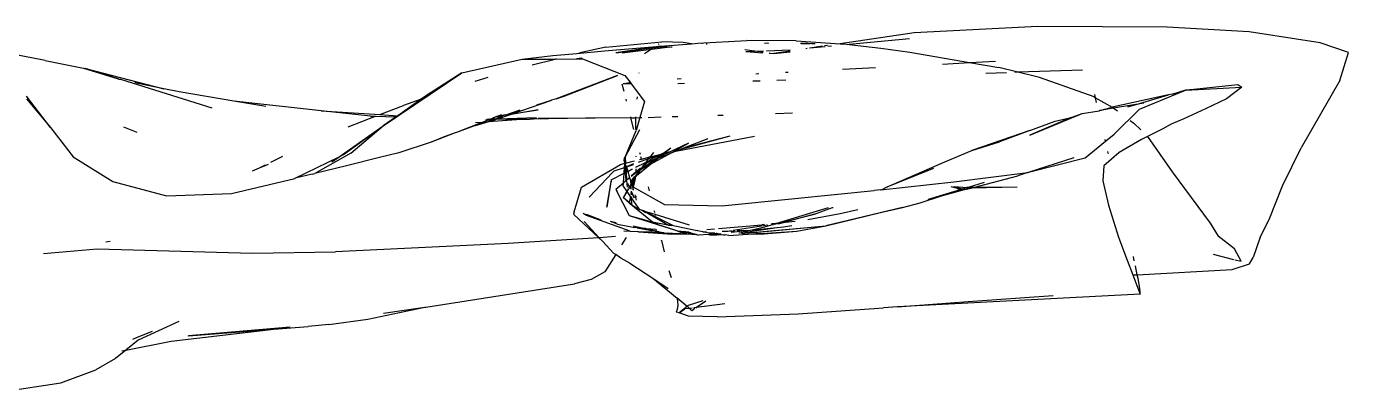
# Model space of a CAD drawing. Header units: millimetres. Extents: x -41292 to 298682, y -22072 to 33155.
# Drawn here: x 35651.6 to 35867.5, y -13116 to -13056.3 of the extents above; entities that cross this region are included whole.
import ezdxf

# ---------------------------------------------------------------- set-up
doc = ezdxf.new("R2010")
doc.units = ezdxf.units.MM

# ---------------------------------------------------------------- blocks, each defined once
blk = doc.blocks.new('rmfnasesx')
for p, q in [((63280.04, 2456.11), (63259.83, 2455.08)), ((63301.13, 2456), (63280.04, 2456.11)), ((63314.57, 2455.22), (63301.13, 2456)), ((63209.45, 2452.7), (63218.62, 2453.57)), ((63222.09, 2453.46), (63218.62, 2453.57)), ((63223.44, 2453.29), (63222.09, 2453.46)), ((63223.44, 2453.29), (63224.51, 2453.38)), ((63224.51, 2453.38), (63232.48, 2453.8)), ((63240.58, 2453.74), (63232.48, 2453.8)), ((63240.58, 2453.74), (63247.73, 2453.29)), ((63259.83, 2455.08), (63247.73, 2453.29)), ((63259.06, 2454.1), (63249.21, 2453.15)), ((63326.17, 2453.4), (63314.57, 2455.22)), ((63330.79, 2451.85), (63326.17, 2453.4)), ((63117.88, 2450.52), (63112.56, 2451.56)), ((63195.79, 2450.76), (63200.79, 2451.34)), ((63200.79, 2451.34), (63204.74, 2451.7)), ((63204.74, 2451.7), (63209.23, 2452.1)), ((63204.74, 2451.7), (63205.19, 2451.81)), ((63209.45, 2452.7), (63205.19, 2451.81)), ((63209.23, 2452.1), (63215.11, 2452.63)), ((63217.41, 2452.74), (63211.08, 2451.82)), ((63211.23, 2451.79), (63217.41, 2452.74)), ((63212.13, 2451.79), (63216.92, 2452.4)), ((63215.35, 2452.35), (63212.13, 2451.79)), ((63215.11, 2452.63), (63218.39, 2452.89)), ((63217.13, 2452.55), (63215.35, 2452.35)), ((63216.92, 2452.4), (63215.79, 2451.63)), ((63216.92, 2452.4), (63219.91, 2452.79)), ((63217.13, 2452.55), (63216.92, 2452.4)), ((63219.5, 2452.82), (63217.13, 2452.55)), ((63217.41, 2452.74), (63217.13, 2452.55)), ((63218.39, 2452.89), (63217.41, 2452.74)), ((63218.1, 2453.22), (63218.01, 2453.16)), ((63218.39, 2452.89), (63223.44, 2453.29)), ((63219.74, 2452.72), (63220.15, 2452.77)), ((63220.15, 2452.77), (63220.3, 2452.76)), ((63225.18, 2453.32), (63225.09, 2453.32)), ((63225.86, 2453.24), (63226.04, 2453.25)), ((63233.8, 2452.06), (63232.15, 2452.26)), ((63232.33, 2452), (63233.8, 2452.06)), ((63232.33, 2452), (63235.11, 2451.81)), ((63233.8, 2452.06), (63235.21, 2452.12)), ((63235.14, 2451.9), (63233.8, 2452.06)), ((63235.4, 2453.33), (63235.37, 2453.33)), ((63235.9, 2453.35), (63235.4, 2453.33)), ((63235.72, 2452.14), (63239.59, 2452.28)), ((63236.07, 2453.32), (63235.9, 2453.35)), ((63236.21, 2451.74), (63236.16, 2451.78)), ((63236.21, 2451.74), (63236.91, 2451.69)), ((63239.57, 2452.09), (63236.91, 2451.69)), ((63236.91, 2451.69), (63239.57, 2451.98)), ((63241.24, 2453.37), (63242.48, 2453.35)), ((63242.82, 2453.28), (63241.39, 2453.29)), ((63242.35, 2452.5), (63242.11, 2452.47)), ((63242.77, 2452.54), (63242.74, 2452.55)), ((63242.77, 2453.35), (63243.26, 2453.34)), ((63244.86, 2452.87), (63242.77, 2452.54)), ((63245.3, 2452.78), (63242.77, 2452.54)), ((63243.67, 2453.28), (63243.14, 2453.28)), ((63245.65, 2452.98), (63245.19, 2452.92)), ((63246.35, 2452.88), (63245.72, 2452.82)), ((63247.73, 2453.29), (63248.4, 2453.25)), ((63248.4, 2453.25), (63249.21, 2453.15)), ((63249.21, 2453.15), (63248.9, 2453.12)), ((63249.21, 2453.15), (63254.39, 2452.54)), ((63254.39, 2452.54), (63259.14, 2451.89)), ((63259.14, 2451.89), (63268.87, 2450.2)), ((63329.35, 2447.29), (63330.79, 2451.85)), ((63117.88, 2450.52), (63124.12, 2449.28)), ((63124.12, 2449.28), (63124.45, 2449.24)), ((63124.12, 2449.28), (63129.79, 2447.52)), ((63129.79, 2447.52), (63124.45, 2449.24)), ((63124.45, 2449.24), (63137.29, 2445.9)), ((63185.93, 2448.52), (63195.79, 2450.76)), ((63195.79, 2450.76), (63201.16, 2450.78)), ((63197.45, 2449.83), (63201.16, 2450.78)), ((63201.16, 2450.78), (63201.46, 2450.86)), ((63201.16, 2450.78), (63204.69, 2450.79)), ((63204.69, 2450.79), (63205.63, 2450.8)), ((63204.71, 2450.79), (63204.69, 2450.79)), ((63205.47, 2450.92), (63204.71, 2450.79)), ((63205.47, 2450.92), (63205.59, 2450.93)), ((63205.63, 2450.8), (63212.58, 2448.1)), ((63248.13, 2449.12), (63253.52, 2449.39)), ((63264.48, 2449.96), (63268.87, 2450.2)), ((63268.87, 2450.2), (63273.13, 2450.44)), ((63268.87, 2450.2), (63273.64, 2449.38)), ((63276.78, 2448.61), (63273.64, 2449.38)), ((63129.97, 2447.46), (63129.79, 2447.52)), ((63130.22, 2447.43), (63129.97, 2447.46)), ((63145.16, 2442.74), (63130.22, 2447.43)), ((63133.06, 2446.8), (63132.6, 2446.93)), ((63173.09, 2439.85), (63185.93, 2448.52)), ((63185.93, 2448.52), (63180.15, 2444.81)), ((63190.19, 2447.77), (63188.05, 2447.1)), ((63211.36, 2448.07), (63201.33, 2444.3)), ((63202.63, 2444.71), (63211.36, 2448.07)), ((63212.48, 2446.8), (63213.34, 2446.97)), ((63212.58, 2448.1), (63213.42, 2446.98)), ((63213.34, 2446.97), (63213.42, 2446.98)), ((63213.42, 2446.98), (63213.62, 2446.71)), ((63214.86, 2448.5), (63214.86, 2448.48)), ((63221.11, 2447.54), (63221.78, 2447.59)), ((63234.69, 2447.18), (63233.48, 2447.14)), ((63233.96, 2448.38), (63234.46, 2448.41)), ((63238.88, 2447.33), (63237.38, 2447.28)), ((63238.82, 2448.64), (63239.24, 2448.66)), ((63274.9, 2448.55), (63271.53, 2448.43)), ((63276.78, 2448.61), (63276.26, 2448.6)), ((63287.35, 2448.97), (63276.78, 2448.61)), ((63280.31, 2447.75), (63276.78, 2448.61)), ((63289.21, 2444.59), (63280.31, 2447.75)), ((63329.35, 2447.29), (63323.03, 2436.26)), ((63137.29, 2445.9), (63133.06, 2446.8)), ((63139.78, 2445.44), (63137.29, 2445.9)), ((63148.69, 2443.9), (63139.78, 2445.44)), ((63180.15, 2444.81), (63179.32, 2444.22)), ((63212.45, 2445.47), (63212.15, 2446.65)), ((63213.62, 2446.71), (63212.32, 2446.73)), ((63213.62, 2446.71), (63215.79, 2443.83)), ((63222.31, 2446.76), (63221.2, 2446.73)), ((63289.44, 2444.46), (63289.32, 2445)), ((63301.35, 2444.92), (63292.16, 2442.89)), ((63296.1, 2443.37), (63301.35, 2444.92)), ((63296.65, 2442.6), (63304.16, 2445.67)), ((63302, 2445.06), (63301.35, 2444.92)), ((63302, 2445.06), (63304.23, 2445.76)), ((63304.16, 2445.67), (63313.38, 2446.21)), ((63304.16, 2445.67), (63305.51, 2445.83)), ((63304.23, 2445.76), (63305.51, 2445.83)), ((63305.51, 2445.83), (63312.69, 2446.64)), ((63313.38, 2446.21), (63310.84, 2444.29)), ((63312.69, 2446.64), (63313.38, 2446.21)), ((63114.82, 2444.27), (63118.77, 2439.59)), ((63118.77, 2439.59), (63114.83, 2444.73)), ((63153.92, 2443), (63148.69, 2443.9)), ((63162.95, 2442.33), (63148.69, 2443.9)), ((63172.55, 2441.71), (63176.41, 2443.21)), ((63179.32, 2444.22), (63175.46, 2441.52)), ((63179.32, 2444.22), (63176.41, 2443.21)), ((63194.19, 2441.83), (63200.48, 2443.98)), ((63198.17, 2443.3), (63200.61, 2444.07)), ((63200.61, 2444.07), (63200.48, 2443.98)), ((63201.33, 2444.3), (63200.61, 2444.07)), ((63201.33, 2444.3), (63202.63, 2444.71)), ((63212.85, 2443.91), (63212.78, 2444.2)), ((63214.57, 2444.59), (63214.54, 2444.2)), ((63215.79, 2443.83), (63215.02, 2441.21)), ((63289.21, 2444.59), (63289.44, 2444.46)), ((63289.62, 2443.68), (63289.44, 2444.46)), ((63289.44, 2444.46), (63292.16, 2442.89)), ((63290.17, 2442.37), (63291.99, 2442.85)), ((63292.41, 2442.74), (63290.17, 2442.37)), ((63292.16, 2442.89), (63291.99, 2442.85)), ((63292.16, 2442.89), (63292.41, 2442.74)), ((63296.02, 2443.36), (63292.41, 2442.74)), ((63292.41, 2442.74), (63292.67, 2442.59)), ((63292.5, 2438.51), (63296.65, 2442.6)), ((63292.67, 2442.59), (63293.04, 2442.31)), ((63294.73, 2442.97), (63296.02, 2443.36)), ((63296.02, 2443.36), (63296.1, 2443.37)), ((63297.33, 2443.58), (63296.1, 2443.37)), ((63307.4, 2442.65), (63303.89, 2441.03)), ((63310.84, 2444.29), (63307.4, 2442.65)), ((63171.02, 2441.44), (63162.95, 2442.33)), ((63162.95, 2442.33), (63172.55, 2441.71)), ((63167.35, 2439.68), (63171.82, 2441.42)), ((63171.02, 2441.44), (63171.82, 2441.42)), ((63171.82, 2441.42), (63175.2, 2441.33)), ((63172.55, 2441.71), (63175.46, 2441.52)), ((63175.2, 2441.33), (63173.09, 2439.85)), ((63175.2, 2441.33), (63175.46, 2441.52)), ((63189.19, 2440.43), (63185.08, 2438.79)), ((63190.28, 2440.5), (63188.11, 2439.87)), ((63189.92, 2440.48), (63188.11, 2439.87)), ((63189.19, 2440.43), (63188.19, 2440.36)), ((63189.26, 2440.43), (63189.19, 2440.43)), ((63190.34, 2440.87), (63189.26, 2440.43)), ((63189.74, 2440.47), (63189.26, 2440.43)), ((63189.83, 2440.87), (63190.34, 2440.87)), ((63189.92, 2440.48), (63191.31, 2440.94)), ((63190.28, 2440.5), (63189.92, 2440.48)), ((63190.02, 2440.93), (63190.14, 2440.96)), ((63190.14, 2440.96), (63190.25, 2440.97)), ((63190.47, 2440.92), (63190.25, 2440.97)), ((63196.42, 2440.94), (63190.28, 2440.5)), ((63190.49, 2440.56), (63190.28, 2440.5)), ((63190.34, 2440.87), (63190.38, 2440.87)), ((63190.47, 2440.92), (63190.38, 2440.87)), ((63190.38, 2440.87), (63190.89, 2440.87)), ((63190.47, 2440.92), (63190.5, 2440.92)), ((63190.49, 2440.56), (63191.49, 2440.91)), ((63190.5, 2440.92), (63190.56, 2440.96)), ((63190.56, 2440.96), (63190.59, 2440.96)), ((63190.59, 2440.96), (63190.66, 2440.98)), ((63190.63, 2440.98), (63190.59, 2440.96)), ((63190.66, 2440.98), (63190.63, 2440.98)), ((63191.49, 2441.31), (63190.66, 2440.98)), ((63191.25, 2441), (63190.66, 2440.98)), ((63190.89, 2440.87), (63190.66, 2440.98)), ((63191.09, 2440.95), (63190.89, 2440.87)), ((63191.07, 2441.25), (63191.49, 2441.31)), ((63191.53, 2441.01), (63191.31, 2440.94)), ((63191.49, 2440.91), (63191.31, 2440.94)), ((63191.96, 2441.49), (63191.49, 2441.31)), ((63191.49, 2441.31), (63192.18, 2441.4)), ((63191.56, 2440.93), (63191.49, 2440.91)), ((63192.56, 2441.47), (63191.53, 2441.01)), ((63191.53, 2441.01), (63191.74, 2440.99)), ((63191.56, 2440.93), (63191.74, 2440.99)), ((63193.12, 2440.89), (63191.56, 2440.93)), ((63191.72, 2441.46), (63191.96, 2441.49)), ((63191.74, 2440.99), (63191.83, 2441.02)), ((63191.83, 2441.02), (63193.71, 2441.67)), ((63191.83, 2441.02), (63198.14, 2441.25)), ((63191.83, 2441.02), (63196.42, 2440.94)), ((63192.41, 2441.67), (63191.96, 2441.49)), ((63191.96, 2441.49), (63192.93, 2441.64)), ((63192.18, 2441.4), (63192.93, 2441.64)), ((63192.56, 2441.47), (63192.18, 2441.4)), ((63192.93, 2441.64), (63192.56, 2441.47)), ((63192.93, 2441.64), (63193.12, 2441.67)), ((63193.12, 2441.67), (63195.47, 2442.5)), ((63193.12, 2440.89), (63196.42, 2440.94)), ((63193.71, 2441.67), (63193.27, 2441.59)), ((63198.43, 2442.48), (63193.71, 2441.67)), ((63193.71, 2441.67), (63194.19, 2441.83)), ((63193.83, 2441.78), (63194.19, 2441.83)), ((63194.19, 2441.83), (63198.43, 2442.48)), ((63196.42, 2440.94), (63196.5, 2440.94)), ((63196.5, 2440.94), (63196.96, 2440.98)), ((63196.96, 2440.98), (63197, 2440.98)), ((63197, 2440.98), (63197.07, 2440.98)), ((63197.07, 2440.98), (63198.39, 2441.08)), ((63203.22, 2441.05), (63197.07, 2440.98)), ((63206.12, 2441.13), (63198.39, 2441.08)), ((63206.12, 2441.13), (63203.22, 2441.05)), ((63206.99, 2441.11), (63206.12, 2441.13)), ((63207.7, 2441.14), (63206.99, 2441.11)), ((63213.55, 2441.17), (63207.7, 2441.14)), ((63213.55, 2441.17), (63213.52, 2441.32)), ((63214.04, 2439.29), (63213.55, 2441.17)), ((63213.61, 2441.17), (63213.55, 2441.17)), ((63213.61, 2441.17), (63214.32, 2441.19)), ((63214.32, 2441.34), (63214.32, 2441.3)), ((63214.32, 2441.3), (63214.32, 2441.19)), ((63214.32, 2441.19), (63215.02, 2441.21)), ((63214.32, 2441.19), (63214.33, 2439.28)), ((63215.02, 2441.21), (63214.41, 2439.12)), ((63215.02, 2441.21), (63215.35, 2441.22)), ((63216.37, 2441.25), (63218.49, 2441.32)), ((63220.3, 2441.37), (63221.23, 2441.4)), ((63227.77, 2441.59), (63228.61, 2441.62)), ((63237.17, 2441.88), (63239.98, 2441.97)), ((63278.7, 2438.33), (63287.28, 2441.88)), ((63285.45, 2441.2), (63278.7, 2438.33)), ((63278.71, 2439.09), (63282.86, 2440.62)), ((63282.86, 2440.62), (63285.45, 2441.2)), ((63285.45, 2441.2), (63287.28, 2441.88)), ((63287.28, 2441.88), (63290.04, 2442.33)), ((63290.17, 2442.37), (63290.04, 2442.33)), ((63295.1, 2440.76), (63295.72, 2440.3)), ((63303.89, 2441.03), (63301.82, 2440.16)), ((63118.77, 2439.59), (63122.44, 2434.82)), ((63132.91, 2438.78), (63130.72, 2439.64)), ((63165.88, 2434.82), (63173.09, 2439.85)), ((63166.62, 2435.18), (63173.09, 2439.85)), ((63167.81, 2435.4), (63173.09, 2439.85)), ((63184.87, 2438.71), (63180.93, 2437.17)), ((63184.87, 2438.71), (63183.06, 2438.06)), ((63185.08, 2438.79), (63184.87, 2438.71)), ((63187.85, 2439.79), (63185.08, 2438.79)), ((63188.11, 2439.87), (63187.85, 2439.79)), ((63212.62, 2434.73), (63215.02, 2439.25)), ((63212.62, 2434.73), (63214.41, 2439.12)), ((63278.71, 2439.09), (63269.25, 2435.83)), ((63278.71, 2439.09), (63273.78, 2437.25)), ((63291.08, 2437.36), (63292.5, 2438.51)), ((63296.86, 2439.23), (63295.72, 2440.3)), ((63300.43, 2439.39), (63297.96, 2438.13)), ((63301.82, 2440.16), (63300.43, 2439.39)), ((63180.93, 2437.17), (63175.67, 2435.46)), ((63183.06, 2438.06), (63180.93, 2437.17)), ((63218.79, 2435.33), (63220.09, 2436.26)), ((63218.98, 2435.38), (63220.09, 2436.26)), ((63219.75, 2435.25), (63222.98, 2437.04)), ((63222.98, 2437.04), (63219.97, 2435.63)), ((63220.92, 2435.71), (63233.77, 2438.19)), ((63222.44, 2436.19), (63221.51, 2435.94)), ((63221.92, 2436.1), (63221.51, 2435.94)), ((63222.17, 2436.2), (63221.92, 2436.1)), ((63222.44, 2436.19), (63221.92, 2436.1)), ((63229.73, 2438.17), (63222.17, 2436.2)), ((63226.11, 2437.74), (63222.17, 2436.2)), ((63222.55, 2436.21), (63222.44, 2436.19)), ((63229.73, 2438.17), (63222.55, 2436.21)), ((63269.25, 2435.83), (63273.78, 2437.25)), ((63287.75, 2434.64), (63291.08, 2437.36)), ((63291.08, 2437.36), (63291.02, 2437.64)), ((63291.12, 2437.19), (63291.08, 2437.36)), ((63296.98, 2437.63), (63293.3, 2435.49)), ((63297.96, 2438.13), (63296.98, 2437.63)), ((63297.96, 2438.13), (63301.95, 2432.35)), ((63320.01, 2430.08), (63323.03, 2436.26)), ((63122.44, 2434.82), (63128.92, 2430.77)), ((63156.63, 2434.85), (63154.67, 2433.86)), ((63158.72, 2431.31), (63165.88, 2434.82)), ((63167.81, 2435.4), (63161.95, 2432.09)), ((63164.71, 2434), (63165.88, 2434.82)), ((63165.88, 2434.82), (63166.62, 2435.18)), ((63172.5, 2434.71), (63167.1, 2433.31)), ((63175.67, 2435.46), (63172.5, 2434.71)), ((63212.44, 2434.35), (63212.45, 2434.4)), ((63212.44, 2434.35), (63212.47, 2434.24)), ((63212.45, 2434.43), (63212.51, 2434.54)), ((63212.45, 2434.4), (63212.45, 2434.43)), ((63212.55, 2433.74), (63212.47, 2434.24)), ((63212.47, 2434.24), (63212.57, 2434.04)), ((63212.51, 2434.54), (63212.53, 2434.58)), ((63212.53, 2434.58), (63212.62, 2434.73)), ((63212.55, 2433.74), (63212.57, 2433.94)), ((63212.57, 2434.04), (63212.62, 2434.73)), ((63212.57, 2433.94), (63212.57, 2434.04)), ((63212.57, 2433.94), (63212.68, 2433.77)), ((63212.62, 2434.73), (63212.68, 2433.77)), ((63212.68, 2433.77), (63214.15, 2434.15)), ((63214.34, 2434.91), (63214.34, 2434.81)), ((63216.38, 2434.48), (63214.75, 2433.9)), ((63214.98, 2434.36), (63215.28, 2434.44)), ((63215.1, 2435.16), (63215.02, 2435.47)), ((63215.28, 2434.44), (63215.19, 2434.79)), ((63215.28, 2434.44), (63216.63, 2434.78)), ((63215.63, 2433.06), (63217.38, 2434.33)), ((63216.03, 2433.96), (63215.98, 2433.9)), ((63216.38, 2434.48), (63216.03, 2433.96)), ((63216.03, 2433.96), (63216.6, 2434.21)), ((63216.26, 2433.89), (63217.73, 2434.58)), ((63217.38, 2434.33), (63216.26, 2433.89)), ((63216.6, 2434.21), (63216.26, 2433.89)), ((63216.45, 2434.5), (63216.38, 2434.48)), ((63218.67, 2435.29), (63216.45, 2434.5)), ((63216.63, 2434.78), (63216.45, 2434.5)), ((63217.26, 2434.57), (63216.6, 2434.21)), ((63216.68, 2434.79), (63216.63, 2434.78)), ((63217.24, 2435.52), (63216.68, 2434.79)), ((63216.68, 2434.79), (63218.67, 2435.29)), ((63216.76, 2433.6), (63219.75, 2435.25)), ((63216.76, 2433.6), (63217.93, 2434.54)), ((63217.57, 2434.73), (63217.26, 2434.57)), ((63217.38, 2434.33), (63217.73, 2434.58)), ((63217.93, 2434.54), (63217.38, 2434.33)), ((63218.08, 2435.01), (63217.57, 2434.73)), ((63218.22, 2434.93), (63217.57, 2434.73)), ((63217.73, 2434.58), (63218.22, 2434.93)), ((63217.73, 2434.58), (63218.32, 2434.86)), ((63219.75, 2435.25), (63217.93, 2434.54)), ((63217.93, 2434.54), (63218.32, 2434.86)), ((63218.19, 2435.04), (63218.08, 2435.01)), ((63218.23, 2435.06), (63218.19, 2435.04)), ((63218.25, 2434.95), (63218.22, 2434.93)), ((63218.67, 2435.29), (63218.23, 2435.06)), ((63218.5, 2435.13), (63218.23, 2435.06)), ((63218.25, 2434.95), (63218.5, 2435.13)), ((63218.25, 2434.95), (63218.55, 2435.03)), ((63218.32, 2434.86), (63219.07, 2435.21)), ((63218.32, 2434.86), (63218.55, 2435.03)), ((63218.57, 2435.18), (63218.5, 2435.13)), ((63218.55, 2435.03), (63218.58, 2435.06)), ((63218.57, 2435.18), (63218.67, 2435.29)), ((63218.75, 2435.19), (63218.57, 2435.18)), ((63218.58, 2435.06), (63219.07, 2435.21)), ((63218.58, 2435.06), (63218.75, 2435.19)), ((63218.75, 2435.31), (63218.67, 2435.29)), ((63219.46, 2435.39), (63218.75, 2435.19)), ((63218.79, 2435.33), (63218.75, 2435.31)), ((63218.85, 2435.27), (63218.75, 2435.19)), ((63218.96, 2435.36), (63218.79, 2435.33)), ((63219.61, 2435.53), (63218.85, 2435.27)), ((63218.85, 2435.27), (63218.96, 2435.36)), ((63218.98, 2435.38), (63218.96, 2435.36)), ((63219.61, 2435.53), (63218.98, 2435.38)), ((63219.07, 2435.21), (63219.46, 2435.39)), ((63219.46, 2435.39), (63219.97, 2435.63)), ((63219.72, 2435.57), (63219.61, 2435.53)), ((63219.97, 2435.63), (63219.72, 2435.57)), ((63220.92, 2435.71), (63219.75, 2435.25)), ((63221.51, 2435.94), (63220.92, 2435.71)), ((63255.22, 2429.77), (63264.86, 2433.99)), ((63264.86, 2433.99), (63269.25, 2435.83)), ((63278.5, 2432.28), (63285.98, 2434.71)), ((63278.5, 2432.28), (63287.75, 2434.64)), ((63293.3, 2435.49), (63290.83, 2433.32)), ((63291.52, 2435.46), (63291.47, 2435.67)), ((63291.56, 2435.29), (63291.52, 2435.46)), ((63152.82, 2432.93), (63151.67, 2432.45)), ((63154.29, 2433.55), (63152.82, 2432.93)), ((63153.8, 2433.43), (63152.82, 2432.93)), ((63161.47, 2431.97), (63158.72, 2431.31)), ((63161.47, 2431.97), (63161.95, 2432.09)), ((63167.1, 2433.31), (63161.95, 2432.09)), ((63205.48, 2429.82), (63211.86, 2433.57)), ((63206.74, 2428.19), (63210.54, 2432.25)), ((63210.34, 2431.04), (63212.45, 2432.12)), ((63210.59, 2432.27), (63210.54, 2432.25)), ((63210.81, 2432.5), (63210.59, 2432.27)), ((63210.81, 2432.5), (63212.51, 2433.06)), ((63211.86, 2433.57), (63212.55, 2433.74)), ((63212.35, 2430.57), (63212.45, 2432.12)), ((63212.45, 2432.12), (63212.51, 2433.06)), ((63212.45, 2432.12), (63212.68, 2432.24)), ((63212.51, 2433.06), (63212.54, 2433.56)), ((63212.51, 2433.06), (63212.59, 2433.08)), ((63212.54, 2433.56), (63212.55, 2433.74)), ((63212.59, 2433.08), (63212.54, 2433.56)), ((63212.55, 2433.74), (63212.68, 2433.77)), ((63212.59, 2433.08), (63212.72, 2433.13)), ((63212.68, 2432.24), (63212.59, 2433.08)), ((63212.69, 2433.55), (63212.68, 2433.77)), ((63212.68, 2432.24), (63212.77, 2432.29)), ((63212.81, 2430.97), (63212.68, 2432.24)), ((63212.72, 2433.13), (63212.69, 2433.55)), ((63212.82, 2433.16), (63212.69, 2433.55)), ((63212.72, 2433.13), (63212.82, 2433.16)), ((63212.72, 2433.13), (63212.77, 2432.29)), ((63212.77, 2432.29), (63213.05, 2432.43)), ((63212.77, 2432.29), (63212.86, 2431)), ((63212.82, 2433.16), (63212.85, 2433.17)), ((63212.82, 2433.16), (63213.05, 2432.43)), ((63213.99, 2433.63), (63212.85, 2433.17)), ((63212.85, 2433.17), (63213.96, 2433.53)), ((63213.05, 2432.43), (63213.74, 2432.79)), ((63213.74, 2432.76), (63213.05, 2432.43)), ((63213.05, 2432.43), (63213.34, 2431.42)), ((63214.35, 2432.19), (63213.61, 2431.57)), ((63214.35, 2432.28), (63213.67, 2431.7)), ((63214.27, 2431.35), (63214.58, 2431.87)), ((63214.36, 2433.1), (63214.35, 2433.07)), ((63215.11, 2432.94), (63214.35, 2432.28)), ((63214.35, 2432.83), (63214.35, 2432.28)), ((63214.79, 2432.54), (63214.35, 2432.19)), ((63214.35, 2432.28), (63214.35, 2432.19)), ((63214.36, 2433.1), (63215.85, 2433.83)), ((63214.36, 2431.69), (63214.58, 2431.87)), ((63214.38, 2431.79), (63214.36, 2431.69)), ((63215.06, 2432.67), (63214.38, 2431.79)), ((63214.58, 2431.87), (63214.67, 2431.94)), ((63214.67, 2431.94), (63216.76, 2433.6)), ((63215.15, 2432.72), (63214.67, 2431.94)), ((63214.67, 2431.94), (63215.06, 2432.67)), ((63215.06, 2432.67), (63215.15, 2432.72)), ((63215.15, 2432.72), (63215.16, 2432.74)), ((63215.16, 2432.74), (63215.63, 2433.06)), ((63215.16, 2432.74), (63215.65, 2432.99)), ((63215.17, 2432.86), (63215.16, 2432.74)), ((63215.3, 2432.97), (63215.17, 2432.86)), ((63216.26, 2433.89), (63215.3, 2432.97)), ((63215.47, 2433.24), (63215.3, 2432.97)), ((63215.52, 2433.28), (63215.47, 2433.24)), ((63215.98, 2433.9), (63215.52, 2433.28)), ((63216.26, 2433.89), (63215.52, 2433.28)), ((63215.65, 2432.99), (63215.63, 2433.06)), ((63215.65, 2432.99), (63216.76, 2433.6)), ((63215.66, 2432.96), (63215.65, 2432.99)), ((63215.85, 2433.83), (63215.9, 2433.89)), ((63263.01, 2432.87), (63255.22, 2429.77)), ((63266.32, 2430.69), (63278.41, 2432.25)), ((63278.41, 2432.25), (63276.76, 2431.71)), ((63278.41, 2432.25), (63278.5, 2432.28)), ((63290.83, 2433.32), (63290.67, 2430.9)), ((63301.95, 2432.35), (63308.17, 2423.94)), ((63128.92, 2430.77), (63137.7, 2428.44)), ((63148.32, 2428.82), (63158.65, 2431.28)), ((63158.72, 2431.31), (63158.65, 2431.28)), ((63204.28, 2425.79), (63205.48, 2429.82)), ((63210.34, 2431.04), (63209.6, 2426.56)), ((63209.6, 2426.56), (63210.36, 2430.73)), ((63210.34, 2431.04), (63210.36, 2430.73)), ((63212.34, 2430.52), (63211.07, 2429.47)), ((63212.31, 2430.02), (63212.34, 2430.52)), ((63212.31, 2430.02), (63212.91, 2429.15)), ((63212.35, 2430.57), (63212.34, 2430.52)), ((63212.82, 2430.92), (63212.35, 2430.57)), ((63212.86, 2431), (63212.81, 2430.97)), ((63212.82, 2430.92), (63212.81, 2430.97)), ((63212.82, 2430.92), (63212.93, 2429.84)), ((63213.34, 2431.42), (63212.86, 2431)), ((63213.31, 2431.32), (63212.86, 2431)), ((63213.31, 2429.86), (63213.05, 2430.44)), ((63213.22, 2429.7), (63213.31, 2429.86)), ((63213.27, 2429.68), (63213.34, 2429.79)), ((63213.31, 2429.86), (63213.58, 2430.34)), ((63213.34, 2429.79), (63213.31, 2429.86)), ((63213.34, 2431.42), (63213.56, 2430.79)), ((63213.58, 2430.16), (63213.34, 2429.79)), ((63213.43, 2429.61), (63213.34, 2429.79)), ((63213.34, 2429.79), (63213.4, 2429.62)), ((63213.58, 2430.82), (63213.56, 2430.79)), ((63213.58, 2430.34), (63213.56, 2430.79)), ((63213.56, 2430.79), (63213.67, 2430.51)), ((63213.58, 2430.82), (63214.17, 2431.54)), ((63213.58, 2430.16), (63213.58, 2430.34)), ((63213.61, 2429.52), (63213.58, 2430.16)), ((63213.65, 2430.47), (63213.67, 2430.51)), ((63213.65, 2430.47), (63213.71, 2430.4)), ((63213.67, 2430.51), (63214.12, 2431.32)), ((63213.68, 2430.36), (63213.71, 2430.4)), ((63213.68, 2430.36), (63213.69, 2430.33)), ((63213.71, 2430.4), (63213.69, 2430.33)), ((63213.69, 2430.33), (63213.82, 2429.9)), ((63213.69, 2430.33), (63213.84, 2429.99)), ((63213.71, 2430.4), (63214.03, 2430.88)), ((63213.86, 2429.92), (63213.82, 2429.9)), ((63213.82, 2429.9), (63213.86, 2429.72)), ((63214.03, 2430.88), (63213.84, 2429.99)), ((63213.84, 2429.99), (63213.86, 2429.92)), ((63213.86, 2429.92), (63213.91, 2429.89)), ((63213.91, 2429.89), (63213.86, 2429.72)), ((63213.86, 2429.72), (63213.95, 2429.42)), ((63214.07, 2430.52), (63213.91, 2429.89)), ((63213.91, 2429.89), (63213.99, 2429.84)), ((63213.95, 2429.42), (63213.99, 2429.84)), ((63213.99, 2429.84), (63214.07, 2430.52)), ((63213.99, 2429.84), (63219.06, 2427)), ((63214.03, 2430.88), (63214.05, 2430.97)), ((63214.12, 2431.32), (63214.05, 2430.97)), ((63214.05, 2430.97), (63214.12, 2431.03)), ((63214.25, 2431.24), (63214.07, 2430.52)), ((63214.07, 2430.52), (63214.12, 2431.03)), ((63214.12, 2431.32), (63214.15, 2431.38)), ((63214.13, 2431.1), (63214.12, 2431.32)), ((63214.12, 2431.03), (63214.13, 2431.1)), ((63214.13, 2431.1), (63214.25, 2431.24)), ((63214.15, 2431.38), (63214.3, 2431.64)), ((63214.15, 2431.38), (63214.17, 2431.54)), ((63214.3, 2431.64), (63214.17, 2431.54)), ((63214.27, 2431.35), (63214.25, 2431.24)), ((63214.3, 2431.64), (63214.27, 2431.35)), ((63214.3, 2431.64), (63214.36, 2431.69)), ((63216.6, 2429.25), (63216.44, 2429.89)), ((63254.36, 2429.4), (63266.32, 2430.69)), ((63254.7, 2429.54), (63255.22, 2429.77)), ((63267.33, 2429.51), (63265.88, 2429.88)), ((63266.24, 2429.93), (63267.65, 2429.57)), ((63266.44, 2429.96), (63268.42, 2429.78)), ((63268.39, 2429.68), (63267.99, 2429.62)), ((63268.11, 2429.45), (63269.15, 2429.7)), ((63268.54, 2429.78), (63268.39, 2429.68)), ((63269.15, 2429.7), (63268.39, 2429.68)), ((63268.54, 2429.78), (63268.42, 2429.78)), ((63268.64, 2429.78), (63268.54, 2429.78)), ((63271.24, 2430.6), (63268.64, 2429.78)), ((63269.52, 2429.79), (63268.64, 2429.78)), ((63276.64, 2429.86), (63269.15, 2429.7)), ((63269.15, 2429.7), (63269.52, 2429.79)), ((63269.52, 2429.79), (63276.76, 2431.71)), ((63276.64, 2429.86), (63269.52, 2429.79)), ((63290.67, 2430.9), (63291.56, 2426.88)), ((63317.82, 2424.55), (63320.01, 2430.08)), ((63137.7, 2428.44), (63148.32, 2428.82)), ((63211.07, 2429.47), (63211.25, 2429.17)), ((63213.31, 2425.16), (63211.25, 2429.17)), ((63212.33, 2428.11), (63212.91, 2429.15)), ((63212.33, 2428.11), (63212.94, 2429.11)), ((63213.25, 2427.27), (63212.33, 2428.11)), ((63213.26, 2427.34), (63212.33, 2428.11)), ((63212.91, 2429.15), (63212.94, 2429.11)), ((63213.51, 2428.3), (63212.94, 2429.11)), ((63212.99, 2429.28), (63213.17, 2429.6)), ((63213.02, 2429.25), (63213.2, 2429.56)), ((63213.51, 2428.3), (63213.26, 2427.34)), ((63213.51, 2428.3), (63213.66, 2428.08)), ((63213.62, 2429.02), (63213.55, 2428.68)), ((63213.63, 2428.8), (63213.59, 2428.63)), ((63213.6, 2429.17), (63213.62, 2429.11)), ((63213.62, 2429.11), (63213.62, 2429.14)), ((63213.62, 2429.11), (63213.62, 2429.02)), ((63213.62, 2429.02), (63214.03, 2428.17)), ((63213.63, 2428.8), (63213.62, 2429.02)), ((63213.64, 2428.58), (63213.63, 2428.8)), ((63214.13, 2428.05), (63213.65, 2429.11)), ((63213.7, 2427.02), (63213.66, 2428.08)), ((63214.79, 2426.45), (63213.66, 2428.08)), ((63213.95, 2429.42), (63213.97, 2429.36)), ((63214.19, 2428.57), (63214.43, 2427.73)), ((63214.36, 2428.4), (63214.36, 2428.23)), ((63228.39, 2426.81), (63240.31, 2428.01)), ((63240.31, 2428.01), (63253.29, 2429.29)), ((63254.36, 2429.4), (63253.29, 2429.29)), ((63254.33, 2429.4), (63254.36, 2429.4)), ((63254.36, 2429.4), (63254.7, 2429.54)), ((63260.8, 2427.31), (63264.32, 2428.42)), ((63267.5, 2429.47), (63262.14, 2427.85)), ((63262.14, 2427.85), (63264.32, 2428.42)), ((63264.32, 2428.42), (63267.5, 2429.47)), ((63264.32, 2428.42), (63268.06, 2429.45)), ((63267.33, 2429.51), (63266.96, 2429.46)), ((63267.65, 2429.57), (63267.33, 2429.51)), ((63267.5, 2429.47), (63267.33, 2429.51)), ((63267.58, 2429.45), (63267.5, 2429.47)), ((63267.74, 2429.54), (63267.58, 2429.45)), ((63267.65, 2429.57), (63267.74, 2429.54)), ((63267.74, 2429.54), (63267.8, 2429.52)), ((63267.99, 2429.62), (63267.8, 2429.52)), ((63267.8, 2429.52), (63268.06, 2429.45)), ((63268.11, 2429.45), (63268.06, 2429.45)), ((63204.28, 2425.79), (63204.19, 2425.42)), ((63204.19, 2425.42), (63208.31, 2421.58)), ((63206.32, 2425.19), (63205.78, 2425.56)), ((63208.68, 2424.46), (63206.31, 2425.36)), ((63213.26, 2427.34), (63213.25, 2427.27)), ((63213.25, 2427.27), (63217.09, 2424.19)), ((63213.25, 2427.27), (63213.56, 2427.1)), ((63213.56, 2427.1), (63213.26, 2427.34)), ((63213.56, 2427.1), (63213.7, 2427.02)), ((63213.7, 2426.98), (63213.7, 2427.02)), ((63213.7, 2426.98), (63214.84, 2426.25)), ((63214.79, 2426.45), (63214.8, 2426.39)), ((63214.8, 2426.39), (63214.84, 2426.37)), ((63214.88, 2426.32), (63214.82, 2426.35)), ((63214.84, 2426.37), (63214.88, 2426.32)), ((63214.88, 2426.32), (63214.84, 2426.25)), ((63214.95, 2426.22), (63214.84, 2426.25)), ((63214.88, 2426.32), (63214.95, 2426.22)), ((63214.95, 2426.22), (63214.99, 2426.17)), ((63215.29, 2426.09), (63214.99, 2426.17)), ((63215.35, 2426.05), (63215.29, 2426.09)), ((63215.43, 2426.04), (63215.35, 2426.05)), ((63215.43, 2426.04), (63215.47, 2426.02)), ((63215.47, 2426.02), (63215.95, 2425.72)), ((63215.71, 2425.98), (63215.47, 2426.02)), ((63215.85, 2425.89), (63215.71, 2425.98)), ((63220.4, 2423.59), (63215.85, 2425.89)), ((63217.53, 2425.4), (63215.85, 2425.89)), ((63216.25, 2425.58), (63215.95, 2425.72)), ((63220.4, 2423.59), (63216.25, 2425.58)), ((63216.25, 2425.58), (63219.59, 2423.69)), ((63217.46, 2425.71), (63217.39, 2425.99)), ((63217.53, 2425.4), (63217.51, 2425.5)), ((63223.14, 2423.62), (63217.53, 2425.4)), ((63219.06, 2427), (63228.39, 2426.81)), ((63237.25, 2423.91), (63245.86, 2426.51)), ((63237.95, 2424.02), (63243.55, 2425.41)), ((63243.55, 2425.41), (63238.91, 2424.17)), ((63247.73, 2425.47), (63242.46, 2424.53)), ((63243.55, 2425.41), (63246.51, 2426.51)), ((63257.95, 2426.51), (63245.4, 2423.51)), ((63245.4, 2423.51), (63254.35, 2425.72)), ((63246.51, 2426.51), (63246.61, 2426.51)), ((63250.6, 2426.15), (63247.73, 2425.47)), ((63254.35, 2425.72), (63257.95, 2426.51)), ((63257.95, 2426.51), (63260.8, 2427.31)), ((63291.56, 2426.88), (63293.18, 2421.69)), ((63205.93, 2424.22), (63208.39, 2421.59)), ((63213.44, 2422.67), (63206.32, 2425.19)), ((63211.35, 2423.8), (63210.2, 2424.21)), ((63211.16, 2424.01), (63210.2, 2424.21)), ((63211.35, 2423.8), (63214.18, 2423.28)), ((63216.26, 2424.32), (63213.31, 2425.16)), ((63217.95, 2423.68), (63213.31, 2425.16)), ((63215.63, 2423.11), (63213.91, 2423.46)), ((63214.24, 2423.25), (63214.18, 2423.28)), ((63214.56, 2423.21), (63214.24, 2423.25)), ((63215.63, 2423.11), (63214.56, 2423.21)), ((63214.56, 2423.21), (63218.12, 2422.56)), ((63217.93, 2423.76), (63216.26, 2424.32)), ((63217.09, 2424.19), (63219.59, 2423.69)), ((63217.58, 2425.22), (63217.56, 2425.27)), ((63217.93, 2423.76), (63217.88, 2423.96)), ((63217.95, 2423.68), (63217.93, 2423.76)), ((63221.23, 2422.63), (63217.93, 2423.76)), ((63221.23, 2422.63), (63217.95, 2423.68)), ((63220.23, 2423.56), (63219.59, 2423.69)), ((63219.59, 2423.69), (63219.72, 2423.61)), ((63219.72, 2423.61), (63220.23, 2423.56)), ((63224.12, 2422.77), (63220.23, 2423.56)), ((63227.86, 2423.08), (63234.97, 2423.67)), ((63230.24, 2422.81), (63235.94, 2423.71)), ((63232.18, 2422.34), (63245.4, 2423.51)), ((63232.66, 2422.54), (63237.41, 2423.24)), ((63233.09, 2422.82), (63235.41, 2423.36)), ((63233.09, 2422.82), (63237.41, 2423.24)), ((63233.69, 2422.42), (63245.4, 2423.51)), ((63235.39, 2423.72), (63234.97, 2423.67)), ((63235.41, 2423.36), (63236.54, 2423.7)), ((63236.52, 2423.8), (63236.59, 2423.84)), ((63236.85, 2423.69), (63236.54, 2423.7)), ((63237.25, 2423.91), (63236.59, 2423.84)), ((63236.7, 2423.75), (63237.25, 2423.91)), ((63237.01, 2423.79), (63237.7, 2423.96)), ((63237.7, 2423.96), (63237.25, 2423.91)), ((63237.41, 2423.24), (63237.46, 2423.25)), ((63237.46, 2423.25), (63238.46, 2423.34)), ((63237.61, 2423.87), (63238.25, 2424.02)), ((63237.7, 2423.96), (63237.95, 2424.02)), ((63238.25, 2424.02), (63237.95, 2424.02)), ((63240.37, 2424.25), (63238.25, 2424.02)), ((63238.25, 2424.02), (63238.91, 2424.17)), ((63238.46, 2423.34), (63239.83, 2423.59)), ((63240.67, 2422.68), (63245.4, 2423.51)), ((63308.17, 2423.94), (63309.5, 2421.86)), ((63316.37, 2421.67), (63317.82, 2424.55)), ((63208.31, 2421.58), (63193.5, 2420.63)), ((63208.39, 2421.59), (63208.31, 2421.58)), ((63208.31, 2421.58), (63208.94, 2421)), ((63211.05, 2421.76), (63208.39, 2421.59)), ((63208.39, 2421.59), (63208.94, 2421)), ((63210.78, 2419.03), (63208.94, 2421)), ((63212.79, 2421.63), (63212.03, 2420.4)), ((63212.4, 2422.71), (63213.44, 2422.67)), ((63213.44, 2422.67), (63214.67, 2422.61)), ((63214.67, 2422.61), (63214.81, 2422.57)), ((63214.81, 2422.57), (63218.75, 2422.3)), ((63217.03, 2422.51), (63214.81, 2422.57)), ((63215.71, 2423.1), (63215.63, 2423.11)), ((63215.98, 2423.08), (63215.71, 2423.1)), ((63216.05, 2423.06), (63215.98, 2423.08)), ((63217.63, 2422.94), (63216.05, 2423.06)), ((63218.12, 2422.56), (63216.05, 2423.06)), ((63217.03, 2422.51), (63218.24, 2422.46)), ((63217.63, 2422.94), (63217.72, 2422.89)), ((63218.12, 2422.56), (63218.22, 2422.54)), ((63218.24, 2422.46), (63218.22, 2422.54)), ((63218.22, 2422.54), (63218.47, 2422.48)), ((63218.24, 2422.46), (63218.47, 2422.48)), ((63218.47, 2422.48), (63218.5, 2422.49)), ((63218.5, 2422.49), (63218.59, 2422.45)), ((63218.57, 2421.11), (63218.55, 2421.21)), ((63218.57, 2421.11), (63219, 2419.27)), ((63218.59, 2422.45), (63218.88, 2422.43)), ((63218.75, 2422.3), (63219.46, 2422.32)), ((63218.75, 2422.3), (63220.22, 2422.19)), ((63218.88, 2422.43), (63219, 2422.41)), ((63219, 2422.41), (63219.46, 2422.32)), ((63219, 2422.41), (63223.05, 2422.24)), ((63220.22, 2422.19), (63219.46, 2422.32)), ((63223.94, 2422.11), (63220.22, 2422.19)), ((63221.29, 2422.62), (63221.23, 2422.63)), ((63221.78, 2422.58), (63221.29, 2422.62)), ((63221.46, 2422.55), (63221.29, 2422.62)), ((63221.46, 2422.55), (63221.78, 2422.58)), ((63221.64, 2422.5), (63221.46, 2422.55)), ((63221.96, 2422.39), (63221.64, 2422.5)), ((63221.64, 2422.5), (63222.32, 2422.43)), ((63221.78, 2422.58), (63222.47, 2422.64)), ((63223.04, 2422.47), (63221.78, 2422.58)), ((63222.32, 2422.43), (63221.96, 2422.39)), ((63221.96, 2422.39), (63223.05, 2422.24)), ((63222.32, 2422.43), (63223.04, 2422.47)), ((63222.93, 2422.37), (63222.32, 2422.43)), ((63223.37, 2422.38), (63222.93, 2422.37)), ((63223.04, 2422.47), (63223.09, 2422.45)), ((63223.05, 2422.24), (63223.99, 2422.2)), ((63223.05, 2422.24), (63223.94, 2422.11)), ((63223.37, 2422.38), (63223.66, 2422.29)), ((63224.3, 2422.1), (63223.94, 2422.11)), ((63224.12, 2422.77), (63224.47, 2422.8)), ((63225.3, 2422.53), (63224.12, 2422.77)), ((63224.3, 2422.1), (63224.6, 2422.02)), ((63226.29, 2422.09), (63224.6, 2422.02)), ((63225.3, 2422.53), (63225.91, 2422.56)), ((63226.28, 2422.34), (63225.3, 2422.53)), ((63225.97, 2422.93), (63227.21, 2423.03)), ((63227.12, 2422.33), (63226.28, 2422.34)), ((63226.72, 2422.25), (63226.28, 2422.34)), ((63227.28, 2422.14), (63226.29, 2422.09)), ((63226.29, 2422.09), (63226.46, 2422.05)), ((63226.46, 2422.05), (63227.62, 2422.08)), ((63226.72, 2422.25), (63226.76, 2422.27)), ((63226.76, 2422.27), (63227.12, 2422.33)), ((63226.98, 2422.19), (63226.76, 2422.27)), ((63226.76, 2422.27), (63227.49, 2422.25)), ((63226.98, 2422.19), (63227.49, 2422.25)), ((63227.28, 2422.14), (63226.98, 2422.19)), ((63227.19, 2422.34), (63227.12, 2422.33)), ((63227.27, 2422.32), (63227.19, 2422.34)), ((63228.17, 2422.17), (63227.28, 2422.14)), ((63227.62, 2422.08), (63227.28, 2422.14)), ((63227.64, 2422.26), (63227.49, 2422.25)), ((63227.9, 2422.08), (63227.62, 2422.08)), ((63227.81, 2422.23), (63227.64, 2422.26)), ((63227.9, 2422.08), (63228.62, 2422.09)), ((63228.66, 2421.99), (63227.9, 2422.08)), ((63228.32, 2422.15), (63228.17, 2422.17)), ((63228.48, 2422.65), (63229.4, 2422.68)), ((63228.78, 2422), (63228.66, 2421.99)), ((63228.88, 2421.99), (63228.78, 2422)), ((63228.98, 2422.03), (63228.88, 2421.99)), ((63228.9, 2422.6), (63229.4, 2422.68)), ((63229.54, 2421.94), (63228.98, 2422.03)), ((63229.4, 2422.68), (63229.96, 2422.77)), ((63229.4, 2422.68), (63230.49, 2422.72)), ((63229.54, 2421.94), (63233.46, 2422.2)), ((63230.06, 2422.48), (63229.91, 2422.49)), ((63230.06, 2422.48), (63231.36, 2422.64)), ((63230.91, 2422.74), (63233.09, 2422.82)), ((63231.25, 2422.35), (63231.21, 2422.35)), ((63232.5, 2422.54), (63231.25, 2422.35)), ((63231.36, 2422.64), (63231.45, 2422.63)), ((63231.72, 2422.29), (63231.57, 2422.31)), ((63231.58, 2422.66), (63231.65, 2422.66)), ((63231.62, 2422.66), (63231.65, 2422.66)), ((63231.65, 2422.66), (63233.09, 2422.82)), ((63231.72, 2422.29), (63232.18, 2422.34)), ((63233.69, 2422.42), (63232.18, 2422.34)), ((63232.5, 2422.54), (63232.57, 2422.53)), ((63232.66, 2422.54), (63232.59, 2422.55)), ((63233.46, 2422.2), (63234, 2422.24)), ((63234, 2422.19), (63233.46, 2422.2)), ((63234, 2422.24), (63240.67, 2422.68)), ((63235.3, 2422.22), (63234, 2422.24)), ((63234, 2422.19), (63235.3, 2422.22)), ((63235.3, 2422.22), (63240.67, 2422.68)), ((63293.18, 2421.69), (63294.61, 2417.91)), ((63312.15, 2419.78), (63309.5, 2421.86)), ((63316.37, 2421.67), (63315.2, 2418.37)), ((63117.61, 2419.02), (63126.37, 2419.79)), ((63126.37, 2419.79), (63151.74, 2419.04)), ((63128.48, 2420.98), (63127.81, 2420.84)), ((63151.74, 2419.04), (63165.3, 2419.26)), ((63193.5, 2420.63), (63165.3, 2419.26)), ((63211.07, 2418.84), (63209.32, 2416.01)), ((63211.07, 2418.84), (63210.78, 2419.03)), ((63211.1, 2418.9), (63211.07, 2418.84)), ((63211.94, 2418.26), (63211.07, 2418.84)), ((63308.65, 2418.88), (63311.99, 2418.05)), ((63313.25, 2417.73), (63312.15, 2419.78)), ((63213.4, 2417.44), (63211.94, 2418.26)), ((63213.4, 2417.44), (63217.12, 2414.99)), ((63294.61, 2417.91), (63295.53, 2415.5)), ((63295.79, 2417.83), (63295.64, 2418.53)), ((63296.28, 2415.54), (63295.97, 2417)), ((63311.75, 2416.37), (63314.59, 2417.34)), ((63312.2, 2417.99), (63313.25, 2417.73)), ((63314.59, 2417.34), (63315.2, 2418.37)), ((63207.07, 2414.75), (63204.32, 2414.03)), ((63209.32, 2416.01), (63207.07, 2414.75)), ((63217.12, 2414.99), (63219.67, 2413.3)), ((63217.12, 2414.99), (63221.09, 2411.73)), ((63219.77, 2416.25), (63219.82, 2416.06)), ((63219.82, 2416.06), (63220.11, 2415.11)), ((63295.53, 2415.5), (63296.28, 2415.54)), ((63295.53, 2415.5), (63296.18, 2413.8)), ((63296.28, 2415.54), (63311.75, 2416.37)), ((63296.42, 2414.92), (63296.28, 2415.54)), ((63296.64, 2413.66), (63296.42, 2414.92)), ((63180.04, 2410.24), (63204.32, 2414.03)), ((63296.75, 2412.36), (63257.1, 2410.28)), ((63296.18, 2413.8), (63296.75, 2412.36)), ((63296.76, 2412.82), (63296.64, 2413.66)), ((63296.75, 2412.36), (63296.76, 2412.82)), ((63170.6, 2408.29), (63179.9, 2410.22)), ((63173.16, 2409.27), (63179.9, 2410.22)), ((63179.9, 2410.22), (63180.04, 2410.24)), ((63221.08, 2411.82), (63221.09, 2411.73)), ((63221.09, 2411.73), (63221.2, 2410.58)), ((63222.76, 2410.36), (63221.09, 2411.73)), ((63221.2, 2410.58), (63221.09, 2409.83)), ((63222.76, 2410.36), (63221.45, 2409.3)), ((63222.92, 2410.49), (63222.76, 2410.36)), ((63222.9, 2410.24), (63222.76, 2410.36)), ((63222.9, 2410.24), (63223.11, 2410.03)), ((63225.29, 2411.27), (63222.92, 2410.49)), ((63224.29, 2410.19), (63223.83, 2410.13)), ((63224.29, 2410.19), (63224.14, 2410.09)), ((63225.82, 2411.2), (63224.29, 2410.19)), ((63228.9, 2410.8), (63224.29, 2410.19)), ((63257.1, 2410.28), (63254.84, 2410.12)), ((63257.1, 2410.28), (63268.66, 2411.14)), ((63268.66, 2411.14), (63282.55, 2412.12)), ((63164.22, 2407.41), (63170.6, 2408.29)), ((63221.09, 2409.83), (63220.95, 2409.43)), ((63221.45, 2409.3), (63220.95, 2409.43)), ((63221.45, 2409.3), (63222.38, 2409.94)), ((63222.98, 2408.77), (63221.45, 2409.3)), ((63223.11, 2410.03), (63222.38, 2409.94)), ((63227.64, 2408.67), (63222.98, 2408.77)), ((63223.59, 2410.1), (63223.11, 2410.03)), ((63223.11, 2410.03), (63223.49, 2409.66)), ((63224.02, 2410.01), (63223.49, 2409.66)), ((63227.64, 2408.67), (63240.88, 2409.15)), ((63240.88, 2409.15), (63254.81, 2410.11)), ((63254.84, 2410.12), (63254.81, 2410.11)), ((63133.05, 2405.39), (63135.43, 2406.29)), ((63139.74, 2407.92), (63133.07, 2404.82)), ((63138.44, 2404.68), (63155.22, 2406.65)), ((63157.88, 2406.96), (63141.29, 2405.53)), ((63141.29, 2405.53), (63155.22, 2406.65)), ((63155.22, 2406.65), (63160.84, 2407.1)), ((63155.22, 2406.65), (63157.88, 2406.96)), ((63164.22, 2407.41), (63160.84, 2407.1)), ((63133.07, 2404.82), (63131.07, 2403.22)), ((63131.07, 2403.22), (63138.44, 2404.68)), ((63132.22, 2405), (63133.05, 2405.39)), ((63141.27, 2405.52), (63141.29, 2405.53)), ((63129.35, 2401.83), (63126.14, 2400)), ((63131.07, 2403.22), (63129.35, 2401.83)), ((63130.42, 2403.09), (63131.07, 2403.22)), ((63120.44, 2397.87), (63126.14, 2400)), ((63111.1, 2396.45), (63120.44, 2397.87))]:
    blk.add_line(p, q)

msp = doc.modelspace()

# ---------------------------------------------------------------- block references
msp.add_blockref('rmfnasesx', (-27463.27, -15512.43))

doc.saveas('drawing.dxf')
